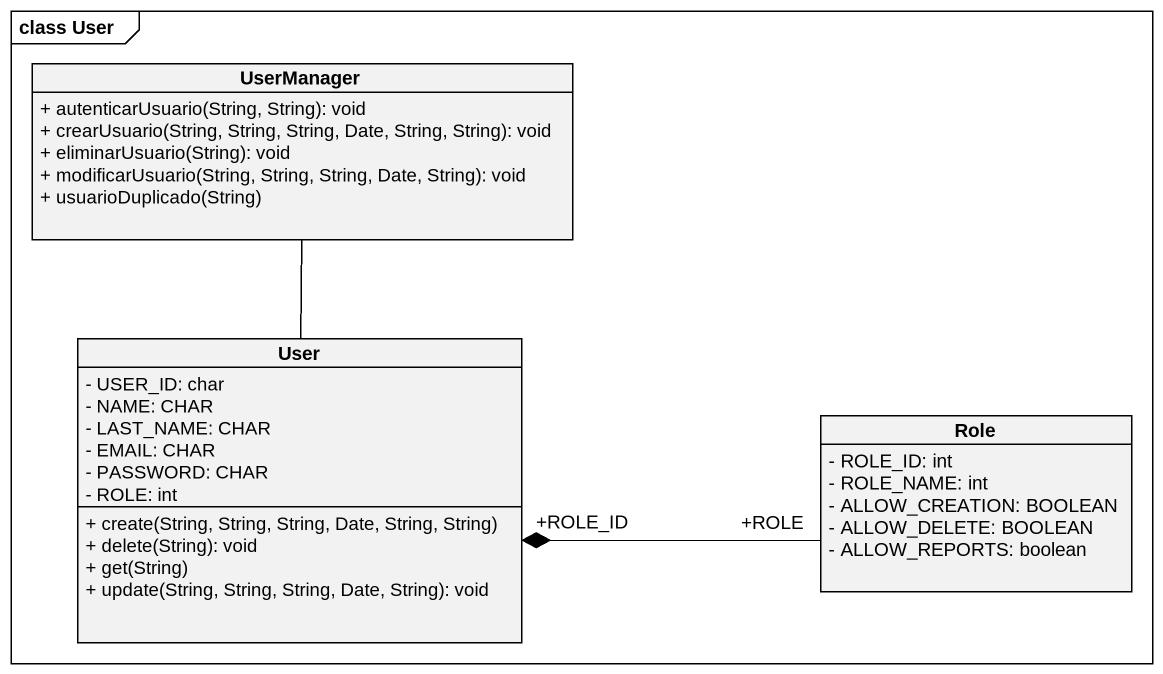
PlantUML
@startuml
mainframe class User
hide circle
hide empty members
skinparam classAttributeIconSize 0
class UserManager {
  + autenticarUsuario(String, String): void
  + crearUsuario(String, String, String, Date, String, String): void
  + eliminarUsuario(String): void
  + modificarUsuario(String, String, String, Date, String): void
  + usuarioDuplicado(String)
}
class User {
  - USER_ID: char
  - NAME: CHAR
  - LAST_NAME: CHAR
  - EMAIL: CHAR
  - PASSWORD: CHAR
  - ROLE: int
  + create(String, String, String, Date, String, String)
  + delete(String): void
  + get(String)
  + update(String, String, String, Date, String): void
}
class Role {
  - ROLE_ID: int
  - ROLE_NAME: int
  - ALLOW_CREATION: BOOLEAN
  - ALLOW_DELETE: BOOLEAN
  - ALLOW_REPORTS: boolean
}
UserManager -- User
Role "+ROLE" -left-* "+ROLE_ID" User
@enduml
